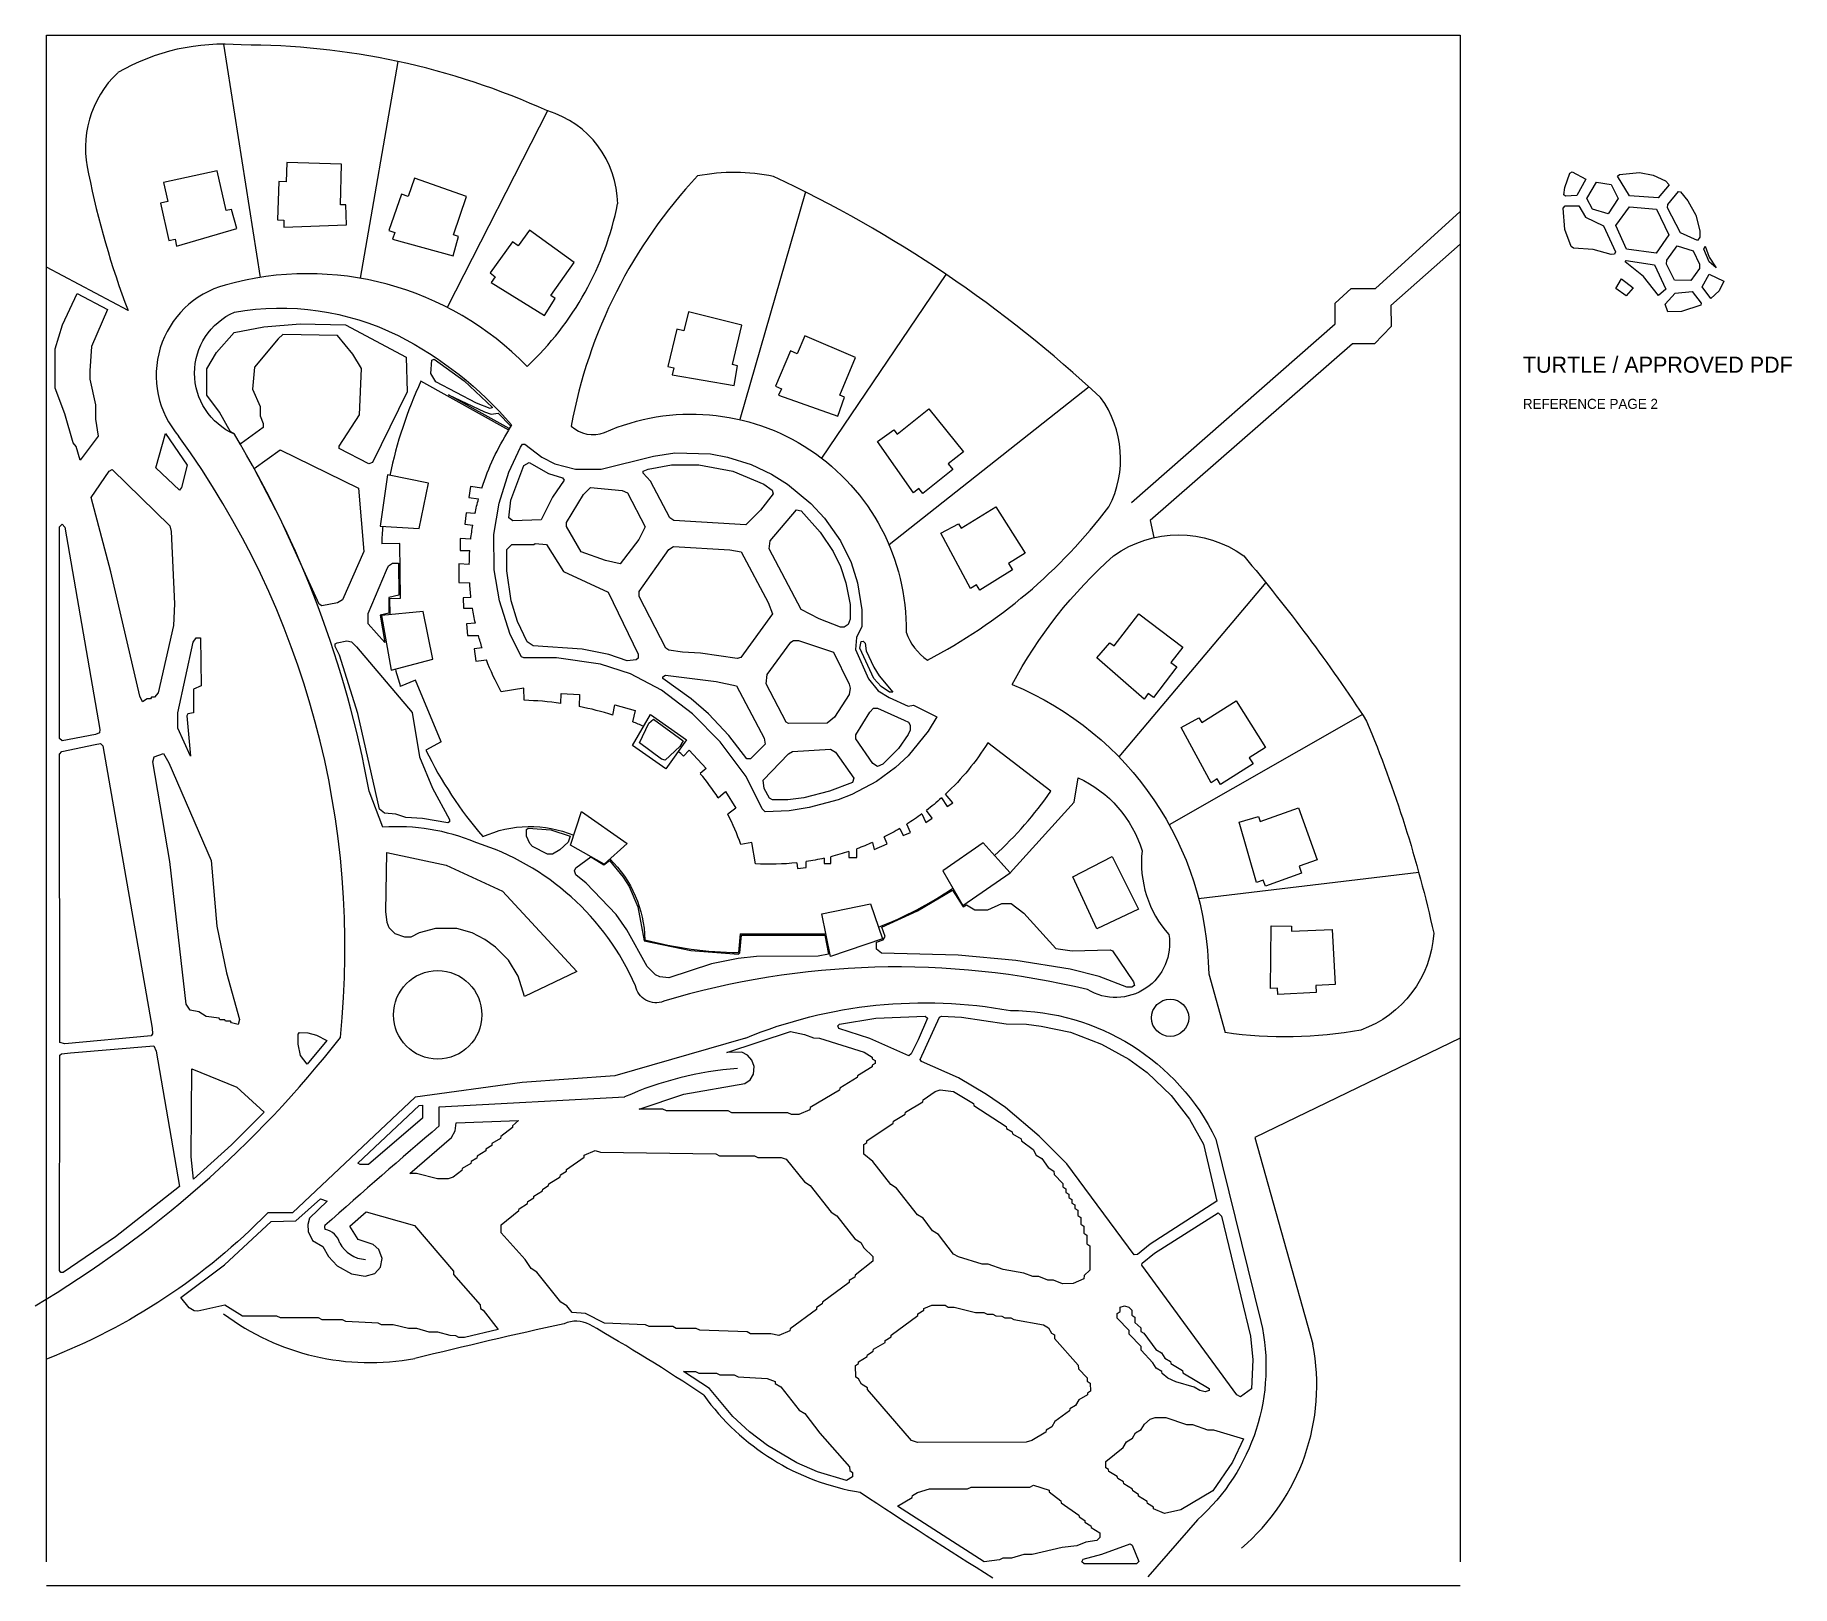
# Model space of a CAD drawing. Header units: inches. Extents: x 36 to 79.7, y 17.3 to 55.9.
import ezdxf

# ---------------------------------------------------------------- set-up
doc = ezdxf.new("R2010")
doc.units = ezdxf.units.IN
for name, color, linetype, lineweight in [('01_ORIGINAL_CAD', 7, 'CONTINUOUS', 20), ('02_APPROVED_PDF_OUTLINES', 7, 'CONTINUOUS', 15), ('03_ADDED_AREAS_SAME_COMPOSITION', 7, 'CONTINUOUS', 15), ('04_APPROVED_PERIMETER', 7, 'CONTINUOUS', 15), ('05_REFERENCE_ICON', 7, 'CONTINUOUS', 15), ('06_LABEL', 7, 'CONTINUOUS', 15)]:
    doc.layers.add(name, color=color, linetype=linetype, lineweight=lineweight)

msp = doc.modelspace()

# ---------------------------------------------------------------- linework, layer by layer
at = {"layer": '01_ORIGINAL_CAD'}
for p, q in [((36.248, 17.906), (36.248, 55.9)), ((36.248, 55.9), (71.442, 55.9)), ((71.442, 55.9), (71.442, 17.906)), ((71.442, 17.312), (36.248, 17.312))]:
    msp.add_line(p, q, dxfattribs=at)
for points in [[(40.658, 55.675), (41.569, 49.871)], [(45, 55.245), (44.06, 49.85)], [(48.726, 54.013), (46.225, 49.126)], [(55.143, 52), (53.51, 46.333)], [(63.257, 44.272), (68.329, 48.719), (68.329, 49.231), (68.73, 49.6), (69.33, 49.6), (71.442, 51.512), (71.442, 50.696), (69.711, 49.177), (69.725, 48.651), (69.304, 48.218), (68.761, 48.218), (63.72, 43.82), (63.817, 43.397)], [(38.284, 49.049), (36.248, 50.129)], [(55.552, 45.371), (58.647, 49.945)], [(62.206, 47.145), (57.223, 43.22)], [(47.087, 44.63), (46.802, 44.667), (46.766, 44.393), (47.006, 44.362)], [(46.916, 43.993), (46.696, 44.016), (46.666, 43.73), (46.862, 43.709)], [(46.813, 43.357), (46.546, 43.371), (46.546, 43.074), (46.789, 43.074)], [(45.044, 43.247), (44.595, 43.241)], [(44.807, 41.482), (44.799, 41.881), (45.061, 41.886), (45.044, 43.247)], [(46.775, 42.728), (46.519, 42.748), (46.519, 42.277), (46.786, 42.274)], [(66.604, 42.276), (62.941, 37.945)], [(46.818, 41.908), (46.625, 41.902), (46.633, 41.638), (46.856, 41.638)], [(46.926, 41.27), (46.702, 41.249), (46.728, 40.961), (47.002, 40.962)], [(47.096, 40.651), (46.9, 40.63)], [(46.9, 40.63), (46.939, 40.324), (47.2, 40.358)], [(46.075, 38.317), (45.433, 39.849), (45.059, 39.693)], [(49.053, 39.272), (49.062, 39.519), (49.515, 39.492), (49.513, 39.194)], [(50.35, 38.981), (50.396, 39.232), (50.902, 39.093), (50.842, 38.811)], [(51.286, 38.996), (52.178, 38.364), (51.665, 37.64), (50.837, 38.227), (51.286, 38.996)], [(69.006, 38.995), (64.196, 36.253)], [(46.075, 38.317), (45.692, 38.109)], [(52.249, 38.111), (52.108, 37.96)], [(52.249, 38.111), (52.668, 37.654), (52.525, 37.523)], [(52.968, 36.924), (53.149, 37.079), (53.413, 36.661), (53.207, 36.514)], [(58.528, 36.918), (58.67, 36.704), (58.814, 36.799), (58.632, 37.014)], [(49.567, 36.583), (50.703, 35.787), (50.129, 35.27), (49.295, 35.742), (49.567, 36.583)], [(58.043, 36.524), (58.141, 36.305), (58.295, 36.419), (58.155, 36.608)], [(56.812, 35.811), (56.853, 35.634), (57.179, 35.773), (57.105, 35.949)], [(57.496, 36.162), (57.572, 35.985), (57.754, 36.063), (57.668, 36.267)], [(53.805, 35.806), (53.533, 35.759)], [(53.805, 35.806), (53.805, 35.806)], [(55.61, 35.419), (55.608, 35.288), (55.771, 35.288), (55.771, 35.457)], [(56.221, 35.586), (56.221, 35.439), (56.423, 35.439), (56.423, 35.655)], [(58.564, 35.106), (59.058, 34.241), (60.235, 35.059), (59.57, 35.799), (58.564, 35.106)], [(54.929, 35.306), (54.944, 35.165), (55.16, 35.189), (55.16, 35.336)], [(70.407, 35.063), (64.93, 34.409)], [(53.515, 33.54), (53.473, 33.07)], [(53.515, 33.54), (55.65, 33.54)], [(65.18, 32.538), (65.591, 31.078)], [(71.442, 30.938), (66.326, 28.468)], [(46.027, 28.759), (46.027, 29.23), (50.643, 29.479)], [(66.326, 28.468), (67.775, 23.323)]]:
    msp.add_lwpolyline(points, dxfattribs=at)
for points in [[(40.725, 51.537), (40.502, 52.523), (39.164, 52.23), (39.268, 51.758), (39.093, 51.72), (39.298, 50.787), (39.453, 50.821), (39.491, 50.65), (40.993, 51.087), (40.853, 51.565)], [(43.572, 51.68), (43.598, 52.69), (42.23, 52.734), (42.214, 52.252), (42.035, 52.258), (42.004, 51.303), (42.163, 51.298), (42.158, 51.123), (43.721, 51.177), (43.704, 51.675)], [(46.381, 50.933), (46.709, 51.889), (45.415, 52.34), (45.257, 51.885), (45.088, 51.944), (44.773, 51.041), (44.923, 50.989), (44.866, 50.824), (46.374, 50.409), (46.506, 50.889)], [(48.804, 49.422), (49.389, 50.246), (48.277, 51.045), (47.995, 50.654), (47.85, 50.758), (47.292, 49.982), (47.421, 49.889), (47.319, 49.747), (48.648, 48.921), (48.911, 49.345)], [(53.327, 47.704), (53.561, 48.687), (52.231, 49.012), (52.116, 48.544), (51.942, 48.586), (51.715, 47.658), (51.87, 47.62), (51.829, 47.45), (53.37, 47.181), (53.455, 47.672)], [(55.995, 46.944), (56.387, 47.876), (55.128, 48.415), (54.938, 47.972), (54.774, 48.042), (54.397, 47.164), (54.544, 47.101), (54.475, 46.94), (55.951, 46.422), (56.116, 46.892)], [(57.426, 45.973), (58.218, 46.601), (59.075, 45.534), (58.699, 45.232), (58.811, 45.092), (58.066, 44.493), (57.966, 44.618), (57.83, 44.508), (56.934, 45.791), (57.343, 46.076)], [(45.757, 44.748), (44.738, 44.957), (44.556, 43.684), (45.524, 43.622)], [(59.019, 43.63), (59.878, 44.165), (60.608, 43.006), (60.2, 42.749), (60.296, 42.598), (59.487, 42.088), (59.402, 42.222), (59.254, 42.129), (58.511, 43.505), (58.949, 43.742)], [(45.629, 41.562), (44.593, 41.461), (44.828, 40.095), (45.865, 40.369)], [(62.827, 40.702), (63.445, 41.502), (64.534, 40.672), (64.241, 40.288), (64.384, 40.18), (63.804, 39.42), (63.677, 39.516), (63.571, 39.377), (62.394, 40.407), (62.722, 40.782)], [(65.006, 38.799), (65.865, 39.334), (66.595, 38.175), (66.187, 37.918), (66.283, 37.767), (65.474, 37.257), (65.389, 37.391), (65.242, 37.298), (64.498, 38.674), (64.936, 38.911)], [(66.464, 36.332), (67.417, 36.67), (67.882, 35.382), (67.428, 35.218), (67.489, 35.05), (66.59, 34.725), (66.536, 34.875), (66.372, 34.816), (65.94, 36.319), (66.419, 36.457)], [(61.796, 34.957), (62.78, 35.461), (63.435, 34.152), (62.399, 33.663)], [(55.549, 34.034), (56.763, 34.283), (57.058, 33.412), (55.766, 32.976)], [(67.244, 33.6), (68.254, 33.648), (68.327, 32.28), (67.845, 32.255), (67.855, 32.076), (66.9, 32.025), (66.892, 32.184), (66.717, 32.175), (66.739, 33.739), (67.237, 33.732)]]:
    msp.add_lwpolyline(points, close=True, dxfattribs=at)
for points in [[(44.283, 37.084, 0.090917), (40.931, 45.968, -0.652582), (40.931, 49.011, -0.158741), (45.004, 48.425, -0.098355), (47.824, 46.203), (47.755, 46.078)], [(47.087, 44.63, -0.062406), (47.763, 46.073), (45.572, 47.29, 0.058367), (44.801, 44.944, 0.058367)], [(50.14, 46.014, -0.546754), (57.65, 41.045, 0.171391), (58.184, 40.351, 0.171391)], [(46.916, 43.993, -0.01479), (47.006, 44.362, -0.01479)], [(44.621, 43.68, 0.010358), (44.595, 43.241)], [(46.813, 43.357, -0.013879), (46.862, 43.709)], [(60.29, 39.74, -0.089338), (62.813, 42.944, -0.322066), (66.051, 42.944, -0.030946), (69.111, 38.833, -0.044664), (70.78, 33.554, -0.301674), (68.967, 31.144, -0.082145), (65.591, 31.078)], [(46.775, 42.728, -0.013523), (46.789, 43.074, -0.013523)], [(46.818, 41.908, -0.014342), (46.786, 42.274)], [(46.926, 41.27, -0.014645), (46.856, 41.638)], [(47.096, 40.651, -0.012679), (47.002, 40.962)], [(48.142, 39.35), (48.13, 39.649), (47.57, 39.561, -0.034306), (47.2, 40.358, -0.034306)], [(44.936, 40.124, 0.010564), (45.059, 39.693, 0.010564)], [(60.29, 39.74, -0.300089), (65.18, 32.538)], [(45.692, 38.109, 0.060935), (47.109, 35.956, -0.206423), (49.375, 35.99)], [(59.849, 35.488, 0.057164), (61.253, 37.088), (59.681, 38.289, -0.064319), (58.632, 37.014, -0.064319)], [(59.998, 35.322), (60.235, 35.059), (61.831, 36.816), (61.933, 37.418, -0.214593), (63.522, 35.602, 0.212382), (64.188, 33.517, -0.642649), (62.166, 32.15, 0.132984), (51.615, 31.858, -0.471407), (50.913, 32.245)], [(46.935, 35.809, 0.119192), (44.621, 36.188), (44.283, 37.084)], [(58.528, 36.918, -0.018836), (58.155, 36.608, -0.018836)], [(58.043, 36.524, -0.017658), (57.668, 36.267, -0.017658)], [(57.496, 36.162, -0.017305), (57.105, 35.949, -0.017305)], [(54.929, 35.306, -0.040089), (53.897, 35.276), (53.805, 35.806)], [(55.61, 35.419, -0.017778), (55.16, 35.336, -0.017778)], [(56.221, 35.586, -0.018166), (55.771, 35.457, -0.018166)], [(56.812, 35.811, -0.016254), (56.423, 35.655, -0.016254)], [(50.274, 35.4, -0.198705), (51.143, 33.392, 0.063223), (53.473, 33.07)], [(56.959, 33.703, 0.056142), (58.811, 34.673)], [(53.65, 30.945, -0.14301), (60.243, 31.63, -0.286424), (65.36, 28.431), (66.481, 23.89, -0.272091), (64.9, 18.954), (63.661, 17.533)], [(53.65, 30.945), (50.4, 30.004), (48.095, 29.84), (45.427, 29.473), (42.376, 26.597), (41.758, 26.597, -0.10797), (36.248, 22.954)]]:
    msp.add_lwpolyline(points, format="xyb", dxfattribs=at)
for centre, radius in [((45.989, 31.521), 1.1), ((64.22, 31.448), 0.463)]:
    msp.add_circle(centre, radius, dxfattribs=at)
for centre, radius, start, end in [((40.658, 50.423), 5.252, 85.2142, 120.0956), ((41.139, 37.317), 18.339, 65.5622, 90.1344), ((39.813, 53.089), 2.593, 133.6015, 194.2753), ((48.026, 51.672), 2.444, 0.7167, 73.3418), ((53.373, 47.535), 4.948, 78.6004, 100.6499), ((57.911, 56.571), 21.019, 191.3089, 200.9684), ((61.436, 43.951), 12.326, 136.7478, 169.6154), ((40.939, 23.771), 31.601, 47.0054, 64.8874), ((43.034, 53.196), 7.583, 313.0815, 348.6437), ((42.751, 42.34), 7.624, 44.2289, 105.6047), ((41.312, 47.434), 2.33, 105.2161, 220.7715), ((60.387, 45.356), 2.599, 332.6099, 36.0186), ((49.852, 46.755), 0.794, 227.0981, 291.2465), ((22.064, 33.195), 21.619, 354.0583, 36.0319), ((51.961, 52.291), 13.465, 297.5281, 322.8549), ((47.898, 31.093), 8.26, 81.9573, 88.3074), ((47.898, 31.093), 8.26, 72.7279, 78.7214), ((47.898, 31.093), 8.26, 67.0855, 69.118), ((48.363, 33.974), 5.47, 46.7825, 48.644), ((48.363, 33.974), 5.47, 32.6388, 40.4465), ((48.363, 33.974), 5.47, 19.0436, 27.6609), ((44.996, 29.643), 6.464, 23.734, 72.5429), ((22.02, 47.825), 27.364, 300.648, 321.9453), ((54.073, 21.787), 8.422, 94.2501, 114.0352), ((177.596, -125.015), 202.378, 130.55026, 131.62005), ((43.293, 26.24), 0.119, 162.5746, 211.3187), ((43.119, 25.741), 0.443, 13.2811, 80.611), ((44.225, 26.196), 0.761, 207.5896, 267.5639), ((44.306, 28.951), 6.083, 233.183, 280.5392), ((83.889, -134.15), 161.762, 102.40484, 103.75801), ((49.433, 23.211), 0.689, 61.2688, 115.2094), ((27.349, -15.654), 45.391, 56.1832, 60.407), ((62.535, 22.313), 5.337, 310.4718, 10.9016), ((57.468, 25.543), 5.979, 215.6658, 260.7622), ((129.159, 128.7), 131.041, 236.3299, 238.04792)]:
    msp.add_arc(centre, radius, start, end, dxfattribs=at)
at = {"layer": '02_APPROVED_PDF_OUTLINES'}
for points in [[(42.567, 48.72), (43.696, 48.695), (45.202, 47.89), (45.23, 47.026), (44.366, 45.263), (44.273, 45.236), (43.537, 45.611), (43.537, 45.67), (44.04, 46.452), (44.091, 47.609), (43.875, 47.966), (43.496, 48.428), (42.137, 48.455), (42.02, 48.343), (41.433, 47.637), (41.381, 47.094), (41.568, 46.662), (41.568, 46.424), (41.648, 46.233), (41.648, 46.137), (41.1, 45.743), (41.067, 45.736), (40.931, 45.968), (40.829, 46.03), (40.56, 46.515), (40.243, 46.942), (40.242, 47.6), (40.48, 48.003), (40.922, 48.505), (41.665, 48.639)], [(45.901, 47.837), (46.645, 47.301), (47.354, 46.634), (47.296, 46.607), (46.951, 46.741), (45.941, 47.277), (45.817, 47.483), (45.843, 47.81)], [(42.069, 45.58), (44.014, 44.624), (44.149, 43.053), (43.621, 41.845), (43.497, 41.773), (43.105, 41.698), (43.04, 41.737), (42.069, 43.869), (41.422, 45.113)], [(48.268, 45.262), (48.747, 44.996), (49.092, 44.887), (49.136, 44.828), (48.848, 44.4), (48.563, 43.843), (47.859, 43.816), (47.761, 43.888), (47.813, 44.332), (48.13, 45.191)], [(51.811, 45.211), (52.489, 45.212), (53.339, 45.051), (54.109, 44.73), (54.313, 44.578), (54.34, 44.483), (54.022, 44.08), (53.66, 43.713), (51.867, 43.819), (51.769, 43.891), (51.287, 44.805), (51.104, 44.999), (51.104, 45.05), (51.227, 45.104)], [(49.795, 44.646), (50.579, 44.566), (50.712, 44.513), (51.156, 43.663), (50.997, 43.353), (50.529, 42.744), (50.17, 42.825), (49.559, 43.039), (49.195, 43.674), (49.195, 43.769), (49.618, 44.467)], [(54.919, 44.086), (55.039, 44.06), (55.509, 43.532), (55.829, 43.049), (56.015, 42.674), (56.149, 42.271), (56.256, 41.734), (56.257, 41.371), (56.204, 41.237), (56.107, 41.165), (56.013, 41.165), (55.482, 41.379), (55.039, 41.612), (54.239, 43.114), (54.266, 43.316)], [(48.417, 43.25), (48.697, 43.223), (49.121, 42.555), (50.23, 42.043), (50.976, 40.496), (50.976, 40.401), (50.932, 40.356), (50.706, 40.329), (50.251, 40.489), (49.587, 40.623), (48.369, 40.703), (48.218, 40.801), (47.978, 41.311), (47.818, 41.821), (47.711, 42.572), (47.71, 43.097), (47.833, 43.222), (48.385, 43.223)], [(51.856, 43.172), (53.263, 43.092), (53.546, 43.039), (54.212, 41.786), (54.319, 41.504), (53.533, 40.411), (53.44, 40.385), (52.534, 40.518), (52.086, 40.545), (51.74, 40.598), (51.669, 40.643), (51.003, 41.931), (51.003, 42.052), (51.744, 43.1)], [(44.861, 42.764), (45.015, 42.757), (45.025, 41.962), (44.774, 41.905), (44.772, 41.513), (44.558, 41.465), (44.673, 40.786), (44.262, 41.255), (44.262, 41.511), (44.711, 42.585), (44.764, 42.692)], [(43.724, 40.83), (43.844, 40.804), (43.968, 40.678), (45.351, 39.042), (45.54, 37.942), (45.86, 37.164), (46.286, 36.386), (46.286, 36.326), (46.241, 36.299), (45.613, 36.406), (45.192, 36.433), (44.949, 36.513), (44.661, 36.54), (44.537, 36.638), (44.001, 39.023), (43.546, 40.475), (43.441, 40.69), (43.44, 40.75), (43.485, 40.777)], [(54.846, 40.839), (54.966, 40.839), (55.842, 40.544), (56.233, 39.748), (56.26, 39.647), (56.234, 39.492), (55.863, 38.928), (55.686, 38.776), (54.717, 38.775), (54.664, 38.802), (54.166, 39.759), (54.192, 39.988), (54.775, 40.794)], [(56.581, 40.818), (56.629, 40.768), (56.658, 40.581), (56.845, 40.176), (56.979, 39.961), (57.322, 39.555), (57.237, 39.555), (57.024, 39.689), (56.847, 39.895), (56.5, 40.646), (56.527, 40.813)], [(51.662, 39.977), (52.924, 39.817), (53.428, 39.71), (54.112, 38.405), (54.139, 38.256), (53.777, 37.889), (53.683, 37.889), (53.235, 38.474), (52.73, 39.011), (52.302, 39.388), (51.591, 39.891), (51.591, 39.933)], [(56.84, 39.149), (56.933, 39.149), (57.597, 38.855), (57.704, 38.801), (57.748, 38.729), (57.748, 38.607), (57.696, 38.5), (57.457, 38.151), (57.069, 37.757), (56.936, 37.703), (56.824, 37.775), (56.399, 38.392), (56.398, 38.487), (56.742, 39.051)], [(51.359, 38.877), (52.095, 38.341), (52.016, 38.201), (51.653, 37.86), (51.56, 37.887), (51.01, 38.289), (51.248, 38.778)], [(55.767, 38.129), (55.891, 38.057), (56.344, 37.413), (56.318, 37.3), (55.743, 37.085), (55.106, 36.923), (54.708, 36.869), (54.322, 36.869), (54.251, 36.914), (54.118, 37.155), (54.091, 37.358), (54.718, 38.02), (54.824, 38.074)], [(48.245, 36.164), (48.808, 36.123), (49.286, 35.971), (49.233, 35.819), (49.03, 35.631), (48.844, 35.523), (48.724, 35.523), (48.352, 35.711), (48.281, 35.782), (48.201, 35.97), (48.201, 36.137)], [(48.151, 31.975), (47.994, 32.48), (47.753, 32.885), (47.432, 33.209), (47.161, 33.4), (46.843, 33.561), (46.465, 33.669), (45.931, 33.669), (45.53, 33.56), (45.318, 33.454), (45.171, 33.454), (44.932, 33.534), (44.781, 33.686), (44.728, 33.82), (44.701, 34.089), (44.724, 35.559), (46.2, 35.25), (47.6, 34.6), (49.45, 32.6)], [(49.801, 35.456), (50.125, 35.252), (50.264, 35.36), (50.609, 34.951), (50.754, 34.716), (50.973, 34.211), (51.129, 33.36), (52.292, 33.123), (53.475, 33.035), (53.508, 33.063), (53.547, 33.505), (55.622, 33.505), (55.72, 33.028), (55.459, 32.978), (53.925, 32.977), (53.471, 32.923), (52.808, 32.788), (51.743, 32.439), (51.517, 32.465), (51.411, 32.519), (51.207, 32.725), (50.698, 33.639), (50.43, 34.017), (49.685, 34.795), (49.424, 35.005), (49.397, 35.106), (49.424, 35.18)], [(59.066, 34.207), (59.152, 34.26), (59.362, 34.132), (59.683, 34.132), (60.034, 34.294), (60.261, 34.294), (60.58, 34.052), (61.378, 33.169), (61.782, 33.114), (62.731, 33.142), (62.785, 33.115), (63.308, 32.346), (63.335, 32.251), (63.264, 32.206), (63.144, 32.206), (62.453, 32.472), (61.733, 32.661), (60.379, 32.874), (58.942, 33.008), (57.037, 33.06), (56.913, 33.158), (56.913, 33.326), (57.078, 33.384), (57.124, 33.472), (57.045, 33.701), (57.93, 34.106), (58.799, 34.624)]]:
    msp.add_lwpolyline(points, close=True, dxfattribs=at)
at = {"layer": '03_ADDED_AREAS_SAME_COMPOSITION'}
for points in [[(37.773, 49.071), (37.373, 48.15), (37.333, 47.547), (37.333, 47.343), (37.475, 46.699), (37.475, 46.345), (37.536, 45.919), (37.094, 45.322), (36.991, 45.667), (36.914, 45.758), (36.709, 46.48), (36.469, 47.116), (36.468, 48.096), (36.649, 48.695), (37.019, 49.471)], [(39.754, 45.203), (39.614, 44.644), (39.56, 44.577), (38.971, 45.136), (39.214, 45.988)], [(37.886, 45.089), (39.319, 43.694), (39.353, 43.547), (39.435, 41.75), (39.415, 41.209), (39.034, 39.531), (38.94, 39.425), (38.862, 39.424), (38.839, 39.385), (38.761, 39.384), (38.642, 39.314), (38.573, 39.451), (37.855, 42.543), (37.364, 44.394), (37.815, 45.049)], [(36.578, 43.669), (36.638, 43.729), (36.707, 43.66), (37.583, 38.625), (37.569, 38.543), (37.469, 38.5), (36.643, 38.339), (36.578, 38.399)], [(40.088, 40.899), (40.101, 39.706), (39.91, 39.622), (39.908, 39.039), (39.767, 39.011), (39.746, 38.966), (39.834, 37.957), (39.521, 38.654), (39.521, 39.035), (39.902, 40.792), (39.976, 40.899)], [(36.578, 38.008), (36.637, 38.075), (37.466, 38.251), (37.598, 38.27), (37.656, 38.215), (38.881, 31.19), (38.892, 31.051), (38.857, 31.003), (36.705, 30.798), (36.582, 30.835)], [(39.163, 38.022), (39.298, 37.796), (40.349, 35.362), (40.492, 33.725), (40.735, 32.567), (41.058, 31.409), (41.024, 31.281), (40.853, 31.32), (40.83, 31.36), (40.711, 31.36), (40.689, 31.4), (40.57, 31.4), (40.547, 31.439), (40.227, 31.479), (40.043, 31.598), (39.824, 31.638), (39.73, 31.785), (39.323, 35.334), (38.897, 37.814), (38.931, 37.942)], [(55.977, 31.179), (55.945, 31.244), (55.992, 31.291), (56.898, 31.442), (58.124, 31.492), (58.184, 31.437), (57.951, 30.9), (57.776, 30.55), (57.719, 30.503), (56.749, 30.93)], [(57.996, 30.413), (58.476, 31.462), (58.528, 31.492), (59.031, 31.467), (60.141, 31.294), (60.646, 31.292), (61.011, 31.241), (61.741, 31.089), (62.512, 30.794), (63.189, 30.416), (63.647, 30.084), (64.242, 29.515), (64.701, 28.928), (65.047, 28.307), (65.382, 26.887), (63.721, 25.817), (63.41, 25.561), (63.327, 25.546), (61.649, 27.816), (60.963, 28.504), (60.123, 29.217), (59.648, 29.542), (58.954, 29.953), (58.032, 30.361)], [(42.759, 31.076), (42.974, 31.018), (43.229, 30.887), (42.743, 30.296), (42.574, 30.511), (42.513, 30.79), (42.513, 31.039), (42.546, 31.079)], [(54.774, 31.108), (55.122, 31.033), (55.346, 30.946), (55.492, 30.944), (56.604, 30.59), (56.802, 30.471), (56.805, 30.428), (56.876, 30.383), (56.877, 30.314), (56.806, 30.269), (56.803, 30.226), (56.44, 30.007), (56.434, 29.959), (55.997, 29.697), (55.99, 29.649), (55.264, 29.212), (55.252, 29.16), (54.98, 29.042), (54.793, 29.042), (54.701, 29.086), (53.312, 29.086), (53.221, 29.13), (51.683, 29.129), (51.592, 29.173), (51, 29.173), (52.118, 29.546), (53.633, 29.809), (53.763, 29.908), (53.846, 30.049), (53.865, 30.24), (53.812, 30.395), (53.704, 30.519), (53.558, 30.591), (53.19, 30.583)], [(36.666, 25.11), (36.607, 25.111), (36.578, 25.163), (36.582, 30.516), (36.626, 30.552), (36.846, 30.577), (38.921, 30.749), (38.981, 30.615), (39.565, 27.247), (37.969, 25.997)], [(39.914, 27.431), (39.854, 27.991), (39.872, 30.179), (40.993, 29.719), (41.672, 29.102), (40.86, 28.284)], [(58.493, 29.659), (58.828, 29.615), (59.323, 29.319), (59.335, 29.268), (60.139, 28.743), (60.146, 28.695), (60.288, 28.61), (60.3, 28.559), (60.511, 28.433), (60.518, 28.385), (60.808, 28.167), (60.889, 28.03), (61.03, 27.945), (61.186, 27.72), (61.327, 27.635), (61.331, 27.547), (61.551, 27.325), (61.552, 27.241), (61.625, 27.191), (61.628, 27.104), (61.7, 27.058), (61.701, 26.975), (61.774, 26.925), (61.777, 26.838), (61.848, 26.792), (61.852, 26.704), (61.923, 26.659), (61.924, 26.532), (61.998, 26.482), (61.999, 26.31), (62.072, 26.26), (62.074, 26.088), (62.147, 26.039), (62.148, 25.822), (62.222, 25.773), (62.224, 25.172), (62.079, 25.038), (62.076, 24.95), (61.805, 24.832), (61.544, 24.831), (61.32, 24.918), (61.173, 24.92), (60.95, 25.007), (60.803, 25.009), (60.579, 25.095), (60.062, 25.186), (59.69, 25.317), (59.543, 25.318), (58.95, 25.496), (58.826, 25.57), (58.452, 26.057), (58.306, 26.146), (58.076, 26.46), (57.935, 26.545), (57.411, 27.209), (57.266, 27.299), (56.817, 27.874), (56.597, 28.052), (56.597, 28.298), (56.667, 28.343), (56.67, 28.387), (57.328, 28.827), (57.335, 28.875), (57.624, 29.049), (57.631, 29.097), (58.062, 29.356), (58.074, 29.408), (58.369, 29.615)], [(44.062, 27.795), (44.003, 27.828), (45.527, 29.265), (45.61, 29.276), (45.607, 28.952), (44.267, 27.794)], [(47.997, 28.891), (47.852, 28.757), (47.849, 28.714), (47.561, 28.495), (47.554, 28.447), (47.339, 28.318), (47.333, 28.27), (47.188, 28.18), (47.185, 28.137), (46.97, 28.007), (46.963, 27.959), (46.819, 27.87), (46.816, 27.826), (46.601, 27.697), (46.594, 27.649), (46.373, 27.486), (46.249, 27.441), (45.988, 27.441), (45.46, 27.574), (45.295, 27.574), (46.334, 28.473), (46.428, 28.634), (46.447, 28.832)], [(50.04, 28.103), (52.91, 28.06), (53.002, 28.016), (53.873, 28.016), (53.956, 27.972), (54.539, 27.972), (54.663, 27.928), (55.116, 27.363), (55.258, 27.277), (55.785, 26.609), (55.926, 26.524), (56.376, 25.948), (56.521, 25.859), (56.598, 25.726), (56.818, 25.504), (56.818, 25.391), (56.382, 25.04), (56.376, 24.992), (56.235, 24.907), (56.228, 24.859), (55.57, 24.374), (55.563, 24.326), (55.419, 24.237), (55.416, 24.193), (54.763, 23.712), (54.751, 23.661), (54.48, 23.542), (54.283, 23.586), (53.774, 23.586), (53.691, 23.63), (52.515, 23.674), (52.424, 23.719), (51.923, 23.718), (51.839, 23.762), (51.256, 23.763), (51.165, 23.807), (50.142, 23.851), (49.671, 24.089), (49.336, 24.111), (49.203, 24.278), (49.058, 24.368), (48.46, 25.121), (48.314, 25.21), (48.163, 25.431), (47.571, 26.097), (47.571, 26.298), (48.007, 26.65), (48.014, 26.698), (48.228, 26.827), (48.235, 26.875), (48.38, 26.965), (48.383, 27.008), (48.597, 27.138), (48.604, 27.186), (48.749, 27.275), (48.752, 27.319), (49.041, 27.493), (49.047, 27.541), (49.192, 27.63), (49.195, 27.674), (49.631, 27.981), (49.638, 28.029), (49.909, 28.147)], [(43.068, 26.946), (43.239, 26.889), (42.802, 26.461), (42.757, 26.301), (42.765, 26.131), (42.87, 25.908), (43.131, 25.755), (43.267, 25.504), (43.489, 25.272), (43.842, 25.078), (44.187, 25.015), (44.422, 25.084), (44.567, 25.246), (44.611, 25.459), (44.528, 25.686), (44.381, 25.81), (44.006, 25.934), (43.8, 26.264), (44.205, 26.622), (45.414, 26.283), (46.38, 25.145), (46.383, 25.057), (47.049, 24.302), (47.053, 24.214), (47.124, 24.169), (47.495, 23.689), (46.653, 23.493), (46.519, 23.494), (46.443, 23.537), (46.296, 23.539), (45.991, 23.627), (45.778, 23.627), (45.472, 23.715), (45.259, 23.715), (44.88, 23.804), (44.593, 23.804), (44.509, 23.848), (43.704, 23.892), (43.621, 23.936), (43.112, 23.936), (43.02, 23.981), (42.075, 23.98), (41.983, 24.024), (41.13, 24.024), (40.687, 24.299), (40.019, 24.144), (39.927, 24.157), (39.803, 24.231), (39.596, 24.487), (40.679, 25.301), (41.847, 26.377), (42.457, 26.392)], [(65.877, 22.065), (63.515, 25.293), (63.528, 25.34), (63.83, 25.591), (65.415, 26.591), (65.496, 26.508), (66.223, 23.529), (66.275, 22.939), (66.248, 22.211), (65.97, 22.018)], [(58.623, 24.293), (58.699, 24.25), (58.845, 24.249), (59.373, 24.116), (59.586, 24.116), (59.662, 24.073), (59.808, 24.072), (59.884, 24.029), (60.031, 24.027), (60.106, 23.985), (60.253, 23.983), (60.329, 23.941), (61.068, 23.806), (61.192, 23.732), (61.27, 23.6), (61.341, 23.555), (61.344, 23.467), (61.935, 22.801), (61.939, 22.713), (62.158, 22.491), (62.159, 22.407), (62.233, 22.358), (62.234, 22.156), (62.163, 22.111), (62.16, 22.067), (61.945, 21.938), (61.864, 21.801), (61.724, 21.716), (61.717, 21.668), (61.354, 21.405), (61.274, 21.269), (61.133, 21.183), (61.126, 21.136), (60.781, 20.928), (60.633, 20.884), (57.929, 20.883), (57.781, 20.927), (56.69, 22.198), (56.687, 22.242), (56.542, 22.331), (56.464, 22.463), (56.393, 22.508), (56.392, 22.798), (56.463, 22.844), (56.466, 22.887), (56.681, 23.017), (56.687, 23.065), (56.832, 23.154), (56.835, 23.198), (57.124, 23.372), (57.131, 23.42), (57.275, 23.509), (57.278, 23.553), (57.936, 24.037), (57.943, 24.085), (58.087, 24.175), (58.09, 24.218), (58.288, 24.293)], [(63.189, 24.25), (63.264, 24.176), (63.265, 24.049), (63.338, 23.999), (63.342, 23.867), (63.487, 23.733), (63.49, 23.645), (63.562, 23.6), (63.866, 23.197), (64.007, 23.112), (64.085, 22.98), (64.23, 22.891), (64.237, 22.843), (64.527, 22.669), (64.539, 22.617), (65.195, 22.226), (65.195, 22.172), (65.089, 22.138), (64.958, 22.172), (64.816, 22.256), (64.365, 22.393), (64.167, 22.482), (64.019, 22.6), (64.011, 22.648), (63.87, 22.733), (63.792, 22.866), (63.498, 23.177), (63.495, 23.265), (63.201, 23.576), (63.198, 23.664), (62.904, 23.975), (62.903, 24.088), (62.976, 24.137), (62.977, 24.25), (63.083, 24.284)], [(52.409, 22.649), (52.493, 22.605), (52.928, 22.605), (53.011, 22.561), (53.372, 22.561), (53.464, 22.516), (54.187, 22.472), (54.385, 22.398), (54.392, 22.351), (54.533, 22.265), (54.986, 21.686), (55.128, 21.6), (55.503, 21.113), (56.243, 20.27), (56.246, 20.182), (56.317, 20.137), (56.317, 20.025), (56.168, 19.935), (55.445, 20.152), (54.927, 20.375), (54.199, 20.802), (53.751, 21.145), (53.338, 21.53), (52.751, 22.226), (52.11, 22.649)], [(64.111, 21.501), (64.631, 21.326), (64.778, 21.324), (65.15, 21.193), (65.296, 21.191), (66.045, 20.973), (65.769, 20.389), (65.285, 19.678), (64.489, 19.2), (64.08, 19.111), (63.807, 19.23), (63.804, 19.273), (63.659, 19.363), (63.652, 19.411), (63.436, 19.54), (63.433, 19.584), (63.288, 19.673), (63.281, 19.721), (63.065, 19.85), (63.058, 19.898), (62.916, 19.983), (62.904, 20.035), (62.694, 20.161), (62.69, 20.204), (62.619, 20.249), (62.619, 20.406), (63.055, 20.758), (63.136, 20.894), (63.28, 20.984), (63.357, 21.116), (63.498, 21.201), (63.578, 21.338), (63.726, 21.457), (63.85, 21.501)], [(60.82, 19.814), (61.205, 19.696), (61.212, 19.648), (61.502, 19.43), (61.509, 19.382), (61.947, 19.075), (61.954, 19.028), (62.096, 18.942), (62.099, 18.899), (62.244, 18.809), (62.251, 18.762), (62.467, 18.632), (62.467, 18.519), (62.393, 18.445), (62.123, 18.399), (61.9, 18.312), (61.531, 18.266), (60.79, 18.09), (60.577, 18.089), (60.272, 18.001), (60.059, 18), (59.976, 17.956), (59.59, 17.912), (57.436, 19.293), (57.797, 19.51), (57.809, 19.561), (57.933, 19.636), (58.229, 19.724), (59.174, 19.725), (59.265, 19.769), (60.728, 19.77)], [(62.052, 17.976), (62.524, 18.1), (63.223, 18.356), (63.278, 18.323), (63.445, 17.918), (63.385, 17.862), (62.079, 17.862), (62.02, 17.911)]]:
    msp.add_lwpolyline(points, close=True, dxfattribs=at)
at = {"layer": '04_APPROVED_PERIMETER'}
for points in [[(46.254, 46.952), (47.151, 46.524), (47.317, 46.469), (47.496, 46.496), (47.806, 46.171), (47.772, 46.109)], [(48.157, 45.723), (48.584, 45.399), (48.906, 45.237), (49.416, 45.102), (50.056, 45.103), (51.36, 45.426), (51.89, 45.507), (52.78, 45.481), (53.205, 45.4), (53.79, 45.213), (54.294, 44.972), (54.693, 44.73), (55.278, 44.248), (55.615, 43.881), (56.014, 43.318), (56.281, 42.781), (56.441, 42.271), (56.548, 41.6), (56.549, 41.183), (56.417, 40.911), (56.391, 40.61), (56.713, 39.881), (56.955, 39.583), (57.223, 39.421), (57.703, 39.205), (57.836, 39.231), (58.411, 38.936), (58.2, 38.581), (57.697, 37.963), (57.387, 37.677), (56.91, 37.327), (56.3, 37.005), (55.955, 36.87), (55.239, 36.682), (54.735, 36.601), (54.137, 36.574), (54.066, 36.645), (53.664, 37.452), (53.023, 38.313), (52.332, 39.01), (51.559, 39.602), (50.785, 40.006), (50.039, 40.248), (48.947, 40.408), (48.131, 40.407), (48.078, 40.434), (47.793, 40.989), (47.526, 41.821), (47.392, 42.599), (47.39, 43.472), (47.522, 44.251), (47.759, 45.029), (48.05, 45.647), (48.103, 45.719)]]:
    msp.add_lwpolyline(points, close=True, dxfattribs=at)
at = {"layer": '05_REFERENCE_ICON'}
for points in [[(74.223, 52.5), (74.568, 52.319), (74.34, 51.908), (74.059, 51.897), (74.021, 51.927), (74.041, 52.112), (74.168, 52.47)], [(75.402, 52.434), (75.904, 52.479), (76.243, 52.412), (76.55, 52.278), (76.642, 52.175), (76.371, 51.854), (75.657, 51.898), (75.352, 52.39)], [(74.831, 52.243), (75.196, 52.187), (75.373, 51.833), (75.124, 51.45), (74.737, 51.573), (74.592, 51.838)], [(74.049, 51.649), (74.393, 51.65), (74.562, 51.371), (75.004, 51.158), (75.302, 50.512), (75.284, 50.454), (75.194, 50.443), (74.748, 50.565), (74.263, 50.599), (74.203, 50.64), (74.043, 51.065), (74, 51.597)], [(75.652, 51.628), (76.326, 51.573), (76.633, 50.933), (76.32, 50.477), (75.578, 50.574), (75.312, 51.161)], [(76.873, 52.01), (76.921, 51.998), (77.108, 51.778), (77.309, 51.42), (77.405, 51.029), (77.406, 50.877), (77.346, 50.791), (76.92, 50.978), (76.602, 51.604), (76.612, 51.689)], [(75.575, 50.296), (76.279, 50.185), (76.562, 49.578), (76.38, 49.425), (76, 49.893), (75.547, 50.26)], [(76.843, 50.655), (77.24, 50.533), (77.396, 50.201), (77.396, 50.094), (77.178, 49.795), (76.771, 49.806), (76.573, 50.205), (76.583, 50.301)], [(77.535, 50.647), (77.64, 50.379), (77.815, 50.112), (77.641, 50.262), (77.503, 50.575)], [(77.638, 49.951), (78, 49.776), (77.884, 49.535), (77.676, 49.348), (77.462, 49.635)], [(75.454, 49.837), (75.747, 49.614), (75.571, 49.413), (75.315, 49.592)], [(77.211, 49.525), (77.44, 49.227), (77.43, 49.18), (76.947, 49.023), (76.607, 49.019), (76.543, 49.204), (76.793, 49.48)]]:
    msp.add_lwpolyline(points, close=True, dxfattribs=at)

# ---------------------------------------------------------------- texts
at = {"layer": '06_LABEL'}
for s, height, p in [('TURTLE / APPROVED PDF', 0.4, (73, 47.5)), ('REFERENCE PAGE 2', 0.25, (73, 46.6))]:
    msp.add_text(s, height=height, dxfattribs=at).set_placement(p)

doc.saveas('drawing.dxf')
